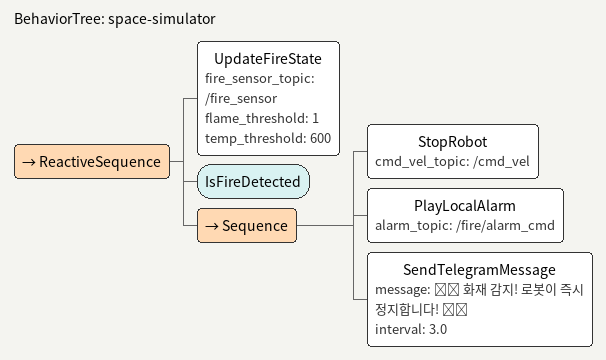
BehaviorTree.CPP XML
<?xml version="1.0" encoding="UTF-8"?>
<root BTCPP_format="4">
  <BehaviorTree ID="space-simulator">
    <ReactiveSequence>
      <UpdateFireState fire_sensor_topic="/fire_sensor"
                       flame_threshold="1"
                       temp_threshold="600"/>
      <IsFireDetected/>
      <Sequence>
        <StopRobot cmd_vel_topic="/cmd_vel"/>
        <PlayLocalAlarm alarm_topic="/fire/alarm_cmd"/>
        <SendTelegramMessage message="🔥🔥 화재 감지! 로봇이 즉시 정지합니다! 🔥🔥"
                             interval="3.0"/>
      </Sequence>
    </ReactiveSequence>
  </BehaviorTree>

</root>
